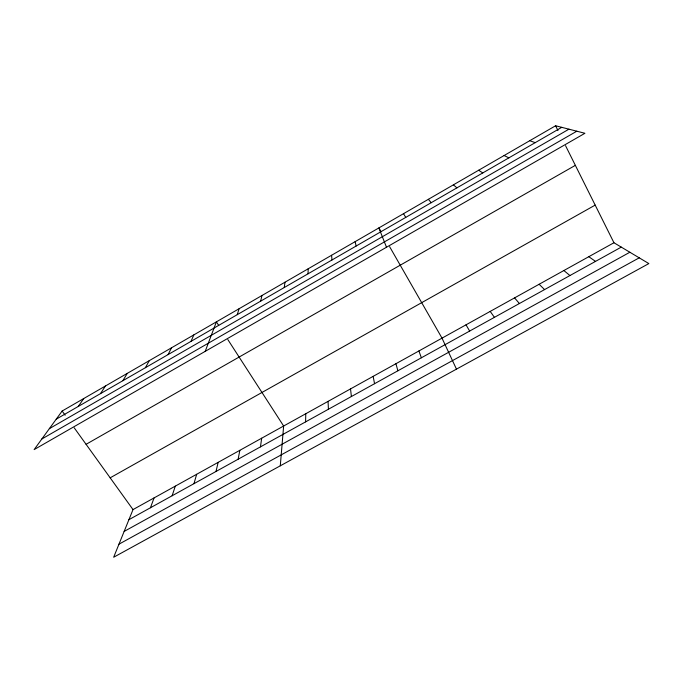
<?xml version="1.0" encoding="UTF-8"?>
<svg xmlns="http://www.w3.org/2000/svg" width="683" height="683" viewBox="0 0 683 683"><rect width="100%" height="100%" fill="white"/><g stroke="black" fill="none" stroke-linecap="round" stroke-linejoin="round"><path stroke-width="1.02" d="M305.583 421.881L305.779 413.736M308.042 273.798L308.187 268.786M280.286 465.806L283.641 426.021L227.823 339.562M284.273 287.517L284.982 282.207M260.454 446.87L261.666 438.213M238.128 459.224L239.844 450.328M260.684 301.135L261.948 295.526M215.973 471.492L218.176 462.348M193.972 483.666L196.661 474.284M237.274 314.65L239.084 308.742M172.133 495.756L175.292 486.142M150.448 507.759L154.076 497.907M205.216 351.352L216.391 321.855L218.68 325.398M613.949 242.747L133.014 509.595L113.66 557.243L648.85 263.578L613.949 242.747L565.541 145.675M190.984 341.372L193.87 334.875M168.103 354.588L171.51 347.801M145.394 367.693L149.312 360.633M122.855 380.704L127.286 373.37M100.486 393.621L105.413 386.015M78.28 406.436L83.693 398.565M62.144 411.029L34.15 449.593L584.93 133.287L555.603 125.757L62.144 411.029L65.15 415.213M56.237 419.166L561.75 127.337M49.347 428.659L568.948 129.181M41.842 438.99L576.811 131.204M86.075 444.317L575.351 165.346M110.168 477.827L595.175 205.105M128.916 519.678L621.282 247.126M124.144 531.425L629.863 252.249M118.962 544.18L639.22 257.832M529.752 140.707L535.207 142.653M504.105 155.536L508.895 157.85M478.655 170.246L482.787 172.919M588.814 256.697L595.508 261.393M563.876 270.528L569.938 275.548M453.418 184.837L456.901 187.868M539.135 284.265L544.573 289.592M514.572 297.89L519.404 303.525M428.369 199.316L431.221 202.689M74.182 427.771L133.014 509.595M490.206 311.405L494.424 317.347M403.525 213.677L405.745 217.399M466.019 324.826L469.648 331.067M380.918 231.494L378.877 227.926L386.493 247.246M389.617 246.674L442.021 338.145L456.466 369.144M555.603 125.757L557.968 130.504M418.892 350.977L421.377 357.781M395.944 363.706L397.873 370.792M355.134 241.654L356.142 246.025M373.157 376.35L374.549 383.709M350.533 388.909L351.386 396.533M331.571 255.271L331.998 259.967M328.079 401.365L328.403 409.254"/></g></svg>
